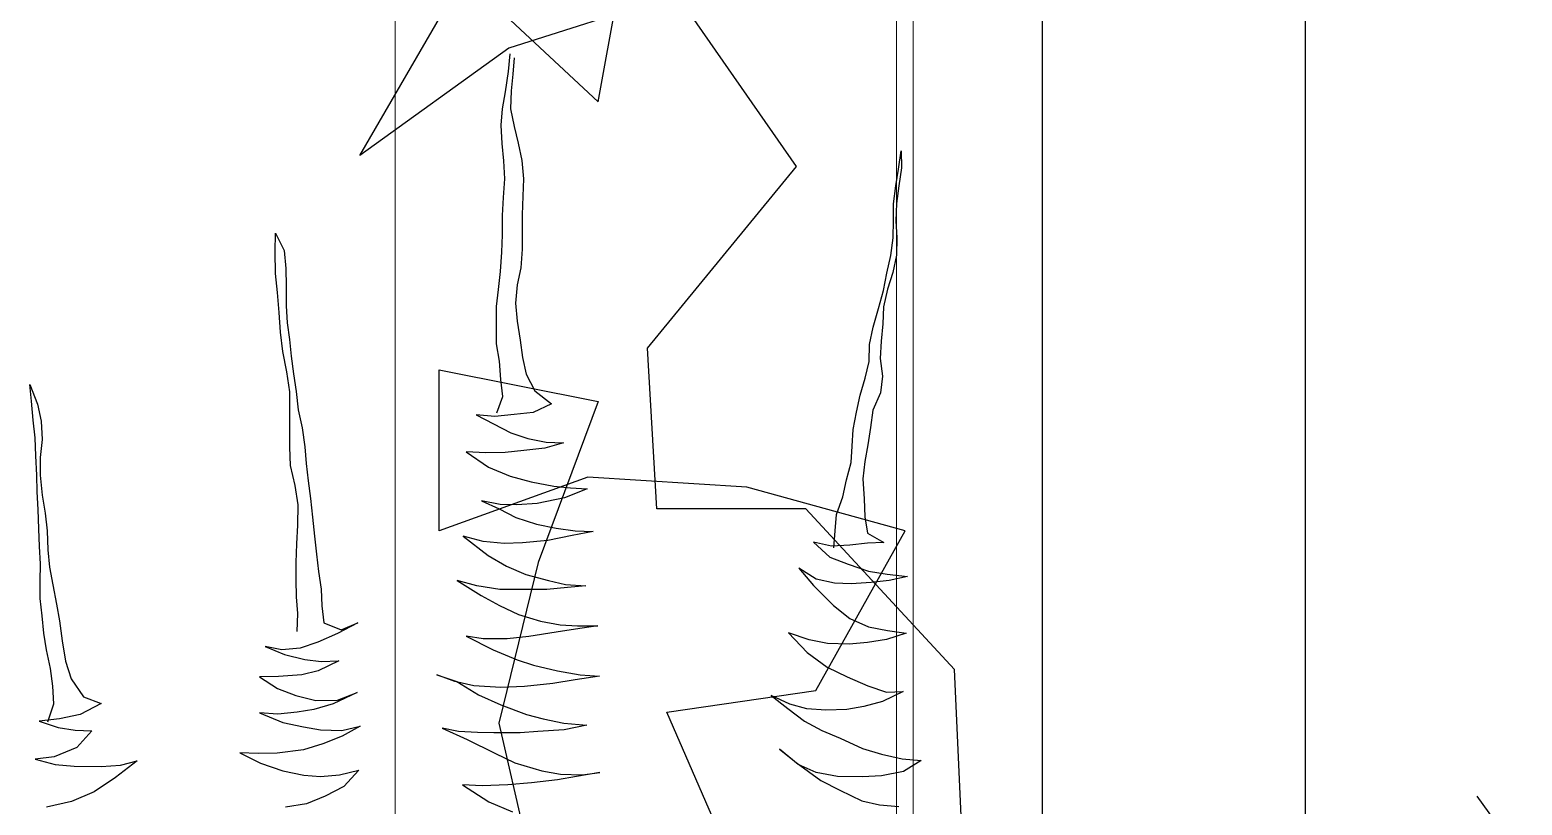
# Model space of a CAD drawing. Header units: metres. Extents: x -58 to 722, y -1100 to 345.
# Drawn here: x 26.085 to 26.4925, y 110.0588 to 110.2705 of the extents above; entities that cross this region are included whole.
import ezdxf

# ---------------------------------------------------------------- set-up
doc = ezdxf.new("R2010")
doc.units = ezdxf.units.M
doc.header["$MEASUREMENT"] = 0
doc.layers.add('FSR_ARQ_002MURO', color=150, linetype='Continuous', lineweight=30)
doc.layers.add('FSR_ARQ_005VEGETACION', color=64, linetype='Continuous')
doc.layers.add('FSR_ARQ_29PERFILES ACERO', color=143, linetype='Continuous')

# ---------------------------------------------------------------- blocks, each defined once
blk = doc.blocks.new('arbustos 01')
at = {"layer": 'FSR_ARQ_005VEGETACION', "color": 103}
for p, q in [((188.56621, -31.46026), (188.56664, -31.46528)), ((188.56794, -31.46442), (188.56739, -31.45905)), ((188.56664, -31.46528), (188.56718, -31.47029)), ((188.56886, -31.47063), (188.56794, -31.46442)), ((188.56718, -31.47029), (188.56738, -31.47579)), ((188.56977, -31.47576), (188.56886, -31.47063)), ((188.56738, -31.47579), (188.56626, -31.48118)), ((188.5702, -31.48077), (188.56977, -31.47576)), ((188.56626, -31.48118), (188.56501, -31.48622)), ((188.56991, -31.48627), (188.5702, -31.48077)), ((188.44885, -31.48852), (188.44868, -31.49366)), ((188.44964, -31.49412), (188.44885, -31.48852)), ((188.56501, -31.48622), (188.56389, -31.4915)), ((188.56939, -31.49154), (188.56991, -31.48627)), ((188.56389, -31.4915), (188.56336, -31.497)), ((188.5691, -31.49704), (188.56939, -31.49154)), ((188.44868, -31.49366), (188.44947, -31.49915)), ((188.45043, -31.49913), (188.44964, -31.49412)), ((188.56336, -31.497), (188.56355, -31.50226)), ((188.56942, -31.50266), (188.5691, -31.49704)), ((188.44947, -31.49915), (188.45026, -31.50451)), ((188.4511, -31.50462), (188.45043, -31.49913)), ((188.56355, -31.50226), (188.56375, -31.50799)), ((188.45026, -31.50451), (188.45045, -31.50977)), ((188.45117, -31.50964), (188.4511, -31.50462)), ((188.56973, -31.50815), (188.56942, -31.50266)), ((188.45045, -31.50977), (188.45016, -31.51492)), ((188.45124, -31.5149), (188.45117, -31.50964)), ((188.56375, -31.50799), (188.56382, -31.51325)), ((188.56981, -31.51401), (188.56973, -31.50815)), ((188.45016, -31.51492), (188.45023, -31.52017)), ((188.45191, -31.52027), (188.45124, -31.5149)), ((188.56382, -31.51325), (188.56377, -31.51839)), ((188.57, -31.51927), (188.56981, -31.51401)), ((188.63866, -31.51355), (188.63598, -31.51873)), ((188.63874, -31.51917), (188.63866, -31.51355)), ((188.45023, -31.52017), (188.45138, -31.52542)), ((188.45318, -31.52563), (188.45191, -31.52027)), ((188.56377, -31.51839), (188.56421, -31.52401)), ((188.57032, -31.52512), (188.57, -31.51927)), ((188.63598, -31.51873), (188.63546, -31.52423)), ((188.63859, -31.52575), (188.63874, -31.51917)), ((188.56421, -31.52401), (188.56535, -31.52913)), ((188.57099, -31.53061), (188.57032, -31.52512)), ((188.63546, -31.52423), (188.63541, -31.52961)), ((188.45138, -31.52542), (188.453, -31.53054)), ((188.4542, -31.53088), (188.45318, -31.52563)), ((188.56535, -31.52913), (188.56579, -31.53474)), ((188.63541, -31.52961), (188.63537, -31.53559)), ((188.63807, -31.53149), (188.63859, -31.52575)), ((188.453, -31.53054), (188.45415, -31.5359)), ((188.45571, -31.53636), (188.4542, -31.53088)), ((188.57154, -31.53574), (188.57099, -31.53061)), ((188.63755, -31.53759), (188.63807, -31.53149)), ((188.45415, -31.5359), (188.45434, -31.54104)), ((188.45735, -31.54207), (188.45571, -31.53636)), ((188.56579, -31.53474), (188.56527, -31.54025)), ((188.57162, -31.5416), (188.57154, -31.53574)), ((188.63537, -31.53559), (188.63508, -31.54074)), ((188.63715, -31.54358), (188.63755, -31.53759)), ((188.45434, -31.54104), (188.45489, -31.54629)), ((188.45837, -31.54732), (188.45735, -31.54207)), ((188.56527, -31.54025), (188.56439, -31.546)), ((188.57157, -31.5471), (188.57162, -31.5416)), ((188.63508, -31.54074), (188.63443, -31.54577)), ((188.45489, -31.54629), (188.4552, -31.55155)), ((188.45856, -31.55246), (188.45837, -31.54732)), ((188.56439, -31.546), (188.56374, -31.55127)), ((188.57069, -31.55237), (188.57157, -31.5471)), ((188.63443, -31.54577), (188.6339, -31.55079)), ((188.6364, -31.54944), (188.63715, -31.54358)), ((188.4552, -31.55155), (188.45444, -31.55694)), ((188.56374, -31.55127), (188.56261, -31.5563)), ((188.6339, -31.55079), (188.63314, -31.55618)), ((188.63517, -31.55556), (188.6364, -31.54944)), ((188.45971, -31.55746), (188.45856, -31.55246)), ((188.56261, -31.5563), (188.55993, -31.56136)), ((188.57029, -31.55787), (188.57069, -31.55237)), ((188.63314, -31.55618), (188.63238, -31.56157)), ((188.63429, -31.56167), (188.63517, -31.55556)), ((188.45444, -31.55694), (188.4551, -31.56195)), ((188.46121, -31.5627), (188.45971, -31.55746)), ((188.55993, -31.56136), (188.55485, -31.56526)), ((188.56964, -31.56302), (188.57029, -31.55787)), ((188.71316, -31.5594), (188.71085, -31.56541)), ((188.71263, -31.56443), (188.71316, -31.5594)), ((188.4551, -31.56195), (188.45745, -31.56718)), ((188.46236, -31.56783), (188.46121, -31.5627)), ((188.55485, -31.56526), (188.5605, -31.56793)), ((188.57151, -31.568), (188.56964, -31.56302)), ((188.63238, -31.56157), (188.63174, -31.56708)), ((188.63425, -31.56764), (188.63429, -31.56167)), ((188.71085, -31.56541), (188.70972, -31.57056)), ((188.71211, -31.57029), (188.71263, -31.56443)), ((188.45745, -31.56718), (188.45812, -31.57243)), ((188.46338, -31.57307), (188.46236, -31.56783)), ((188.5605, -31.56793), (188.56625, -31.56857)), ((188.56625, -31.56857), (188.57211, -31.56909)), ((188.57211, -31.56909), (188.57772, -31.56865)), ((188.57772, -31.56865), (188.5725, -31.57135)), ((188.63174, -31.56708), (188.6305, -31.5726)), ((188.63432, -31.5729), (188.63425, -31.56764)), ((188.71158, -31.57556), (188.71211, -31.57029)), ((188.45812, -31.57243), (188.4589, -31.57768)), ((188.46369, -31.57809), (188.46338, -31.57307)), ((188.56728, -31.57405), (188.56204, -31.5758)), ((188.5725, -31.57135), (188.56728, -31.57405)), ((188.6305, -31.5726), (188.62974, -31.57834)), ((188.63428, -31.5784), (188.63432, -31.5729)), ((188.70972, -31.57056), (188.70944, -31.57607)), ((188.4589, -31.57768), (188.45981, -31.5828)), ((188.464, -31.58311), (188.46369, -31.57809)), ((188.55656, -31.57695), (188.5513, -31.57714)), ((188.5513, -31.57714), (188.55694, -31.57873)), ((188.56204, -31.5758), (188.55656, -31.57695)), ((188.55694, -31.57873), (188.56329, -31.57949)), ((188.56329, -31.57949), (188.56891, -31.58001)), ((188.62974, -31.57834), (188.62933, -31.58337)), ((188.63412, -31.58402), (188.63428, -31.5784)), ((188.70944, -31.57607), (188.70999, -31.58156)), ((188.7113, -31.58106), (188.71158, -31.57556)), ((188.45981, -31.5828), (188.46048, -31.58805)), ((188.46539, -31.58835), (188.464, -31.58311)), ((188.56891, -31.58001), (188.57477, -31.58017)), ((188.58075, -31.57985), (188.57399, -31.58448)), ((188.57477, -31.58017), (188.58075, -31.57985)), ((188.62933, -31.58337), (188.62868, -31.58864)), ((188.63264, -31.59002), (188.63412, -31.58402)), ((188.70999, -31.58156), (188.71006, -31.58694)), ((188.71102, -31.58692), (188.7113, -31.58106)), ((188.46048, -31.58805), (188.46008, -31.59416)), ((188.46653, -31.59347), (188.46539, -31.58835)), ((188.56746, -31.5872), (188.56103, -31.58896)), ((188.57399, -31.58448), (188.56746, -31.5872)), ((188.71006, -31.58694), (188.70943, -31.59304)), ((188.71097, -31.59194), (188.71102, -31.58692)), ((188.5491, -31.5908), (188.54408, -31.5911)), ((188.54408, -31.5911), (188.55093, -31.59376)), ((188.55423, -31.59025), (188.5491, -31.5908)), ((188.56103, -31.58896), (188.55423, -31.59025)), ((188.62868, -31.58864), (188.62804, -31.59403)), ((188.63177, -31.59589), (188.63264, -31.59002)), ((188.70943, -31.59304), (188.70855, -31.59843)), ((188.71068, -31.59733), (188.71097, -31.59194)), ((188.46008, -31.59416), (188.4598, -31.59954)), ((188.4684, -31.59882), (188.46653, -31.59347)), ((188.55093, -31.59376), (188.5592, -31.59556)), ((188.5592, -31.59556), (188.56542, -31.59595)), ((188.56542, -31.59595), (188.57044, -31.59588)), ((188.57082, -31.59719), (188.56571, -31.59977)), ((188.57044, -31.59588), (188.57617, -31.59473)), ((188.57617, -31.59473), (188.57082, -31.59719)), ((188.62804, -31.59403), (188.6274, -31.59965)), ((188.63185, -31.6021), (188.63177, -31.59589)), ((188.7104, -31.60319), (188.71068, -31.59733)), ((188.4598, -31.59954), (188.45903, -31.60457)), ((188.46882, -31.60384), (188.4684, -31.59882)), ((188.55941, -31.60177), (188.55345, -31.60305)), ((188.56571, -31.59977), (188.55941, -31.60177)), ((188.6274, -31.59965), (188.62676, -31.6054)), ((188.63217, -31.60772), (188.63185, -31.6021)), ((188.70855, -31.59843), (188.7079, -31.60382)), ((188.45903, -31.60457), (188.45405, -31.60739)), ((188.46925, -31.60897), (188.46882, -31.60384)), ((188.54772, -31.60384), (188.54222, -31.60404)), ((188.54222, -31.60404), (188.54858, -31.60527)), ((188.55345, -31.60305), (188.54772, -31.60384)), ((188.54858, -31.60527), (188.55601, -31.60672)), ((188.58169, -31.60541), (188.57412, -31.61126)), ((188.57562, -31.60705), (188.58169, -31.60541)), ((188.62676, -31.6054), (188.62623, -31.61091)), ((188.7079, -31.60382), (188.70774, -31.60956)), ((188.71024, -31.60857), (188.7104, -31.60319)), ((188.45405, -31.60739), (188.45907, -31.60756)), ((188.45907, -31.60756), (188.46434, -31.6082)), ((188.46434, -31.6082), (188.46996, -31.60849)), ((188.46996, -31.60849), (188.47544, -31.60722)), ((188.47544, -31.60722), (188.47049, -31.61183)), ((188.55601, -31.60672), (188.56367, -31.60745)), ((188.56367, -31.60745), (188.56929, -31.60762)), ((188.56929, -31.60762), (188.57562, -31.60705)), ((188.62623, -31.61091), (188.62559, -31.61618)), ((188.63236, -31.61345), (188.63217, -31.60772)), ((188.70774, -31.60956), (188.70722, -31.61483)), ((188.70995, -31.61383), (188.71024, -31.60857)), ((188.4649, -31.61393), (188.45871, -31.61605)), ((188.47049, -31.61183), (188.4649, -31.61393)), ((188.47464, -31.61846), (188.47985, -31.61517)), ((188.47985, -31.61517), (188.47538, -31.62037)), ((188.56855, -31.61456), (188.56272, -31.61703)), ((188.57412, -31.61126), (188.56855, -31.61456)), ((188.63232, -31.61871), (188.63236, -31.61345)), ((188.70722, -31.61483), (188.70621, -31.62022)), ((188.71002, -31.61921), (188.70995, -31.61383)), ((188.4531, -31.61696), (188.4469, -31.61765)), ((188.4469, -31.61765), (188.45241, -31.61889)), ((188.45241, -31.61889), (188.45792, -31.61953)), ((188.45871, -31.61605), (188.4531, -31.61696)), ((188.45792, -31.61953), (188.46402, -31.61992)), ((188.46402, -31.61992), (188.46904, -31.61974)), ((188.46904, -31.61974), (188.47464, -31.61846)), ((188.55069, -31.62006), (188.54448, -31.6205)), ((188.55581, -31.61892), (188.55069, -31.62006)), ((188.56272, -31.61703), (188.55581, -31.61892)), ((188.58355, -31.6189), (188.5762, -31.62342)), ((188.57759, -31.62053), (188.58355, -31.6189)), ((188.62559, -31.61618), (188.62482, -31.62156)), ((188.63227, -31.62385), (188.63232, -31.61871)), ((188.70621, -31.62022), (188.7051, -31.62609)), ((188.70998, -31.62435), (188.71002, -31.61921)), ((188.47538, -31.62037), (188.46937, -31.62643)), ((188.54448, -31.6205), (188.54999, -31.62103)), ((188.54999, -31.62103), (188.55633, -31.62166)), ((188.55633, -31.62166), (188.5641, -31.62167)), ((188.5641, -31.62167), (188.57055, -31.62158)), ((188.57055, -31.62158), (188.57759, -31.62053)), ((188.5762, -31.62342), (188.57062, -31.62648)), ((188.62482, -31.62156), (188.62453, -31.62659)), ((188.63186, -31.62888), (188.63227, -31.62385)), ((188.70945, -31.62962), (188.70998, -31.62435)), ((188.46937, -31.62643), (188.4644, -31.63044)), ((188.56492, -31.62919), (188.55825, -31.6312)), ((188.57062, -31.62648), (188.56492, -31.62919)), ((188.62453, -31.62659), (188.62401, -31.63174)), ((188.63205, -31.63438), (188.63186, -31.62888)), ((188.7051, -31.62609), (188.70421, -31.63113)), ((188.4587, -31.63291), (188.45298, -31.63406)), ((188.4644, -31.63044), (188.4587, -31.63291)), ((188.54704, -31.63266), (188.54082, -31.63263)), ((188.54082, -31.63263), (188.54765, -31.63361)), ((188.55229, -31.63235), (188.54704, -31.63266)), ((188.54765, -31.63361), (188.55352, -31.63461)), ((188.55825, -31.6312), (188.55229, -31.63235)), ((188.61866, -31.63384), (188.61361, -31.63176)), ((188.61361, -31.63176), (188.61987, -31.63502)), ((188.62401, -31.63174), (188.61866, -31.63384)), ((188.70421, -31.63113), (188.70334, -31.63723)), ((188.70892, -31.63489), (188.70945, -31.62962)), ((188.45298, -31.63406), (188.44725, -31.63485)), ((188.44725, -31.63485), (188.45325, -31.6368)), ((188.45325, -31.6368), (188.459, -31.63768)), ((188.459, -31.63768), (188.46463, -31.6382)), ((188.46463, -31.6382), (188.4712, -31.638)), ((188.4712, -31.638), (188.47668, -31.63685)), ((188.47668, -31.63685), (188.48299, -31.63473)), ((188.48299, -31.63473), (188.47733, -31.64078)), ((188.55352, -31.63461), (188.56178, -31.63593)), ((188.56178, -31.63593), (188.56837, -31.63656)), ((188.56837, -31.63656), (188.57566, -31.63658)), ((188.58079, -31.63579), (188.5726, -31.63997)), ((188.57566, -31.63658), (188.58079, -31.63579)), ((188.61987, -31.63502), (188.62576, -31.63757)), ((188.62576, -31.63757), (188.63116, -31.63941)), ((188.70334, -31.63723), (188.70234, -31.64334)), ((188.70815, -31.63992), (188.70892, -31.63489)), ((188.47733, -31.64078), (188.4713, -31.64517)), ((188.5726, -31.63997), (188.56534, -31.64293)), ((188.62978, -31.6429), (188.62476, -31.64344)), ((188.63585, -31.64138), (188.62978, -31.6429)), ((188.63116, -31.63941), (188.63667, -31.63993)), ((188.6418, -31.63891), (188.63585, -31.64138)), ((188.63667, -31.63993), (188.6418, -31.63891)), ((188.70692, -31.64555), (188.70815, -31.63992)), ((188.4713, -31.64517), (188.46524, -31.64812)), ((188.55308, -31.64633), (188.54616, -31.6475)), ((188.56035, -31.64456), (188.55308, -31.64633)), ((188.56534, -31.64293), (188.56035, -31.64456)), ((188.62476, -31.64344), (188.61938, -31.64328)), ((188.61938, -31.64328), (188.62564, -31.6463)), ((188.62564, -31.6463), (188.63068, -31.64755)), ((188.70234, -31.64334), (188.70062, -31.64875)), ((188.70615, -31.65094), (188.70692, -31.64555)), ((188.45894, -31.65083), (188.45323, -31.65282)), ((188.46524, -31.64812), (188.45894, -31.65083)), ((188.54616, -31.6475), (188.54031, -31.64794)), ((188.54031, -31.64794), (188.54774, -31.64903)), ((188.54774, -31.64903), (188.55444, -31.65013)), ((188.55444, -31.65013), (188.56306, -31.65109)), ((188.56306, -31.65109), (188.57024, -31.65135)), ((188.57024, -31.65135), (188.57848, -31.65088)), ((188.5836, -31.6495), (188.57708, -31.65353)), ((188.57848, -31.65088), (188.5842, -31.64949)), ((188.58967, -31.6475), (188.5836, -31.6495)), ((188.5842, -31.64949), (188.58967, -31.6475)), ((188.63068, -31.64755), (188.63774, -31.64805)), ((188.63802, -31.65163), (188.63243, -31.65374)), ((188.63774, -31.64805), (188.64347, -31.64809)), ((188.64347, -31.64809), (188.63802, -31.65163)), ((188.70062, -31.64875), (188.69687, -31.65418)), ((188.70587, -31.65633), (188.70615, -31.65094)), ((188.45323, -31.65282), (188.44821, -31.65253)), ((188.44821, -31.65253), (188.45446, -31.65556)), ((188.45446, -31.65556), (188.4601, -31.65715)), ((188.47745, -31.65787), (188.48257, -31.65637)), ((188.48257, -31.65637), (188.48827, -31.65378)), ((188.48827, -31.65378), (188.48318, -31.65768)), ((188.57708, -31.65353), (188.57031, -31.65661)), ((188.61978, -31.65522), (188.61389, -31.65291)), ((188.61389, -31.65291), (188.62111, -31.65628)), ((188.62636, -31.65525), (188.61978, -31.65522)), ((188.62111, -31.65628), (188.62699, -31.658)), ((188.63243, -31.65374), (188.62636, -31.65525)), ((188.69687, -31.65418), (188.69152, -31.65616)), ((188.69152, -31.65616), (188.6979, -31.65954)), ((188.70768, -31.66177), (188.70587, -31.65633)), ((188.4601, -31.65715), (188.46526, -31.65804)), ((188.46526, -31.65804), (188.47171, -31.65819)), ((188.47171, -31.65819), (188.47745, -31.65787)), ((188.48318, -31.65768), (188.47809, -31.66157)), ((188.55746, -31.66085), (188.55114, -31.66213)), ((188.56246, -31.65959), (188.55746, -31.66085)), ((188.57031, -31.65661), (188.56246, -31.65959)), ((188.62699, -31.658), (188.63203, -31.65888)), ((188.63203, -31.65888), (188.63789, -31.6594)), ((188.6435, -31.65909), (188.63637, -31.66193)), ((188.63789, -31.6594), (188.6435, -31.65909)), ((188.6979, -31.65954), (188.70414, -31.66089)), ((188.70414, -31.66089), (188.71036, -31.66153)), ((188.47287, -31.66439), (188.46729, -31.66674)), ((188.47809, -31.66157), (188.47287, -31.66439)), ((188.55114, -31.66213), (188.54422, -31.66282)), ((188.54422, -31.66282), (188.55105, -31.66417)), ((188.55105, -31.66417), (188.55906, -31.66466)), ((188.55906, -31.66466), (188.56445, -31.66506)), ((188.56445, -31.66506), (188.57234, -31.66507)), ((188.57234, -31.66507), (188.57736, -31.665)), ((188.57736, -31.665), (188.58309, -31.66469)), ((188.5881, -31.66366), (188.5805, -31.66711)), ((188.58309, -31.66469), (188.5881, -31.66366)), ((188.61847, -31.66445), (188.61296, -31.66309)), ((188.61296, -31.66309), (188.61838, -31.66612)), ((188.62493, -31.66424), (188.61847, -31.66445)), ((188.63017, -31.66333), (188.62493, -31.66424)), ((188.63637, -31.66193), (188.63017, -31.66333)), ((188.6994, -31.6643), (188.69438, -31.66449)), ((188.69438, -31.66449), (188.69887, -31.66957)), ((188.70453, -31.66352), (188.6994, -31.6643)), ((188.71036, -31.66153), (188.70453, -31.66352)), ((188.46051, -31.66982), (188.4548, -31.67157)), ((188.46729, -31.66674), (188.46051, -31.66982)), ((188.5805, -31.66711), (188.57207, -31.67129)), ((188.61838, -31.66612), (188.62427, -31.66843)), ((188.62427, -31.66843), (188.63015, -31.67026)), ((188.69887, -31.66957), (188.70573, -31.67235)), ((188.44848, -31.67297), (188.44275, -31.67353)), ((188.44275, -31.67353), (188.44806, -31.6768)), ((188.4548, -31.67157), (188.44848, -31.67297)), ((188.48066, -31.67409), (188.4732, -31.67957)), ((188.48007, -31.67469), (188.48574, -31.67007)), ((188.48574, -31.67007), (188.48066, -31.67409)), ((188.56601, -31.67424), (188.55779, -31.67663)), ((188.57207, -31.67129), (188.56601, -31.67424)), ((188.63015, -31.67026), (188.63817, -31.67123)), ((188.64323, -31.67427), (188.63645, -31.67663)), ((188.63817, -31.67123), (188.64391, -31.67139)), ((188.64941, -31.6712), (188.64323, -31.67427)), ((188.64391, -31.67139), (188.64941, -31.6712)), ((188.68568, -31.67489), (188.68064, -31.67364)), ((188.68064, -31.67364), (188.68716, -31.6787)), ((188.71159, -31.6731), (188.70552, -31.67474)), ((188.70573, -31.67235), (188.71159, -31.6731)), ((188.44806, -31.6768), (188.45477, -31.67815)), ((188.45477, -31.67815), (188.46051, -31.67843)), ((188.46051, -31.67843), (188.46816, -31.67832)), ((188.46816, -31.67832), (188.4746, -31.67716)), ((188.4746, -31.67716), (188.48007, -31.67469)), ((188.54562, -31.67787), (188.54023, -31.6771)), ((188.54023, -31.6771), (188.5473, -31.67832)), ((188.55219, -31.67766), (188.54562, -31.67787)), ((188.5473, -31.67832), (188.55305, -31.67932)), ((188.55779, -31.67663), (188.55219, -31.67766)), ((188.61925, -31.67782), (188.61338, -31.67647)), ((188.61338, -31.67647), (188.61787, -31.68143)), ((188.625, -31.67834), (188.61925, -31.67782)), ((188.63001, -31.67792), (188.625, -31.67834)), ((188.63645, -31.67663), (188.63001, -31.67792)), ((188.69154, -31.67529), (188.68568, -31.67489)), ((188.68716, -31.6787), (188.69368, -31.68303)), ((188.69967, -31.67518), (188.69154, -31.67529)), ((188.70552, -31.67474), (188.69967, -31.67518)), ((188.46738, -31.68252), (188.46073, -31.68571)), ((188.4732, -31.67957), (188.46738, -31.68252)), ((188.55305, -31.67932), (188.56095, -31.68029)), ((188.56095, -31.68029), (188.56813, -31.68091)), ((188.56813, -31.68091), (188.57591, -31.68116)), ((188.58188, -31.68084), (188.57394, -31.68609)), ((188.57591, -31.68116), (188.58188, -31.68084)), ((188.61787, -31.68143), (188.62353, -31.68434)), ((188.69368, -31.68303), (188.70053, -31.68593)), ((188.45537, -31.68698), (188.44952, -31.68742)), ((188.46073, -31.68571), (188.45537, -31.68698)), ((188.57394, -31.68609), (188.56669, -31.68906)), ((188.62353, -31.68434), (188.62918, -31.68666)), ((188.62918, -31.68666), (188.63564, -31.68764)), ((188.70053, -31.68593), (188.70808, -31.68762))]:
    blk.add_line(p, q, dxfattribs=at)
at = {"layer": 'FSR_ARQ_005VEGETACION', "color": 104}
blk.add_line((189.54212, -31.68428), (189.52841, -31.70338), dxfattribs=at)
blk = doc.blocks.new('arbusto fsr 2')
at = {"layer": 'FSR_ARQ_005VEGETACION', "color": 104}
for p, q in [((276.60889, -31.75603), (276.60086, -31.71212)), ((276.64955, -31.71808), (276.60889, -31.75603)), ((276.6739, -31.77067), (276.64679, -31.72377)), ((276.55468, -31.77365), (276.58731, -31.72675)), ((276.58731, -31.72675), (276.63324, -31.74139)), ((276.63324, -31.74139), (276.6739, -31.77067)), ((276.59534, -31.82325), (276.55468, -31.77365)), ((276.59283, -31.86716), (276.59534, -31.82325)), ((276.65231, -31.82921), (276.60889, -31.83789)), ((276.65231, -31.87313), (276.65231, -31.82921)), ((276.60889, -31.83789), (276.62521, -31.8818)), ((276.56823, -31.8612), (276.61165, -31.85849)), ((276.61165, -31.85849), (276.65231, -31.87313)), ((276.52507, -31.87313), (276.56823, -31.8612)), ((276.51151, -31.91107), (276.55217, -31.86716)), ((276.55217, -31.86716), (276.59283, -31.86716)), ((276.54941, -31.91677), (276.52507, -31.87313)), ((276.62521, -31.8818), (276.636, -31.92571)), ((276.50875, -31.97233), (276.51151, -31.91107)), ((276.59007, -31.92273), (276.54941, -31.91677)), ((276.571, -31.96664), (276.59007, -31.92273)), ((276.636, -31.92571), (276.62521, -31.97233))]:
    blk.add_line(p, q, dxfattribs=at)

msp = doc.modelspace()

# ---------------------------------------------------------------- linework, layer by layer
at = {"layer": 'FSR_ARQ_002MURO', "lineweight": 0}
for p, q in [((26.18481, 109.70149), (26.18481, 111.65149)), ((26.3217, 109.70149), (26.3217, 111.65149)), ((26.32623, 109.70149), (26.32623, 111.65149))]:
    msp.add_line(p, q, dxfattribs=at)
at = {"layer": 'FSR_ARQ_29PERFILES ACERO', "linetype": 'ByBlock'}
for p, q in [((26.36158, 109.70149), (26.36158, 111.65149)), ((26.43338, 109.70149), (26.43338, 111.65149))]:
    msp.add_line(p, q, dxfattribs=at)

# ---------------------------------------------------------------- block references
at = {"layer": 'FSR_ARQ_002MURO', "xscale": -1}
msp.add_blockref('arbusto fsr 2', (302.84907, 142.00684), dxfattribs=at)
at = {"layer": 'FSR_ARQ_005VEGETACION', "xscale": -0.9, "yscale": 0.9, "zscale": 0.9}
for p in [(195.92688, 138.57711), (197.06809, 138.57711)]:
    msp.add_blockref('arbustos 01', p, dxfattribs=at)

doc.saveas('drawing.dxf')
